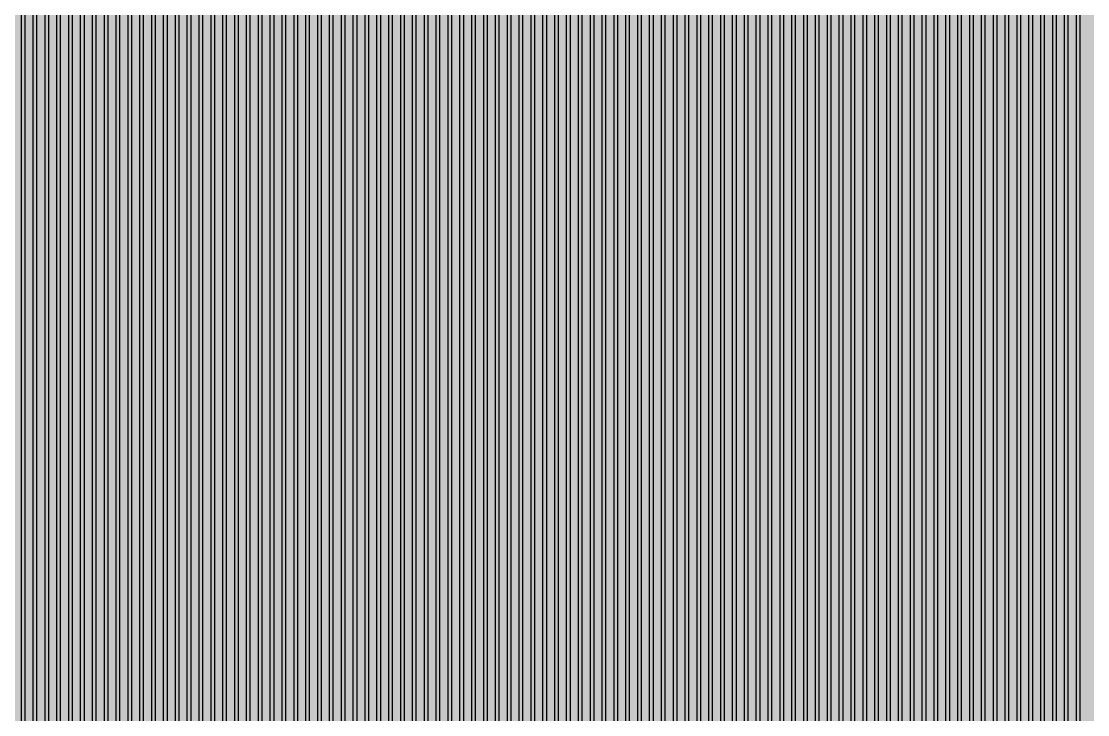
# Model space of a CAD drawing. Header units: metres. Extents: x -7231 to 10969, y -37556 to 1873.
# Drawn here: x 247 to 877, y -16547 to -16137 of the extents above; entities that cross this region are included whole.
import ezdxf

# ---------------------------------------------------------------- set-up
doc = ezdxf.new("R2010")
doc.units = ezdxf.units.M
doc.layers.add('Metal1', color=4, linetype='CONTINUOUS')
doc.layers.add('Polyimide', color=7, linetype='CONTINUOUS')

msp = doc.modelspace()

# ---------------------------------------------------------------- hatches: boundary and pattern name
at = {"layer": 'Polyimide'}
msp.add_hatch(color=7, dxfattribs=at).paths.add_polyline_path([(4065.69, -468), (4066.67, -501.99), (4068.51, -535.99), (4071.41, -569.99), (4075.54, -603.99), (4081.04, -637.99), (4088.01, -671.99), (4096.52, -705.98), (4106.62, -739.98), (4118.33, -773.98), (4131.63, -807.98), (4146.49, -841.98), (4162.87, -875.98), (4180.68, -909.97), (4199.83, -943.97), (4220.22, -977.97), (4241.73, -1011.97), (4264.21, -1045.97), (4287.52, -1079.96), (4311.51, -1113.96), (4336.01, -1147.96), (4360.86, -1181.96), (4385.88, -1215.96), (4410.89, -1249.96), (4435.74, -1283.95), (4460.24, -1317.95), (4484.23, -1351.95), (4507.54, -1385.95), (4530.02, -1419.95), (4551.53, -1453.94), (4571.92, -1487.94), (4591.07, -1521.94), (4608.88, -1555.94), (4625.26, -1589.94), (4640.12, -1623.94), (4653.42, -1657.93), (4665.13, -1691.93), (4675.23, -1725.93), (4683.74, -1759.93), (4690.71, -1793.93), (4696.21, -1827.93), (4700.34, -1861.92), (4703.24, -1895.92), (4705.08, -1929.92), (4706.06, -1963.92), (4706.44, -1997.92), (4706.5, -2031.91), (4706.5, -4793.02), (4709.95, -4838.39), (4720.22, -4882.71), (4737.08, -4924.98), (4760.13, -4964.2), (4788.85, -4999.49), (4822.58, -5030.03), (4860.53, -5055.12), (4901.85, -5074.18), (4901.85, -5074.18), (4970.68, -5105.23), (5034.7, -5145.26), (5092.76, -5193.54), (5143.8, -5249.19), (5186.89, -5311.2), (5221.24, -5378.44), (5246.23, -5449.69), (5261.41, -5523.66), (5266.5, -5599), (5261.41, -5674.34), (5246.23, -5748.31), (5221.24, -5819.56), (5186.89, -5886.8), (5143.8, -5948.81), (5092.76, -6004.46), (5034.7, -6052.74), (4970.68, -6092.77), (4901.85, -6123.82), (4860.53, -6142.88), (4822.58, -6167.97), (4788.85, -6198.51), (4760.13, -6233.8), (4737.08, -6273.02), (4720.22, -6315.29), (4709.95, -6359.61), (4706.5, -6404.98), (4706.5, -9221.52), (4709.95, -9266.88), (4720.22, -9311.21), (4737.08, -9353.47), (4760.13, -9392.7), (4788.85, -9427.98), (4822.58, -9458.52), (4860.53, -9483.61), (4901.85, -9502.67), (4970.68, -9533.72), (5034.7, -9573.75), (5092.76, -9622.03), (5143.8, -9677.68), (5186.89, -9739.69), (5221.24, -9806.94), (5246.23, -9878.19), (5261.41, -9952.16), (5266.5, -10027.49), (5261.41, -10102.83), (5246.23, -10176.8), (5221.24, -10248.05), (5186.89, -10315.3), (5143.8, -10377.31), (5092.76, -10432.96), (5034.7, -10481.24), (4970.68, -10521.27), (4901.85, -10552.32), (4860.53, -10571.38), (4822.58, -10596.46), (4788.85, -10627), (4760.13, -10662.29), (4737.08, -10701.52), (4720.22, -10743.78), (4709.95, -10788.1), (4706.5, -10833.47), (4706.5, -13650.01), (4709.95, -13695.38), (4720.22, -13739.7), (4737.08, -13781.96), (4760.13, -13821.19), (4788.85, -13856.48), (4822.58, -13887.02), (4860.53, -13912.11), (4901.85, -13931.17), (4970.68, -13962.22), (5034.7, -14002.25), (5092.76, -14050.53), (5143.8, -14106.18), (5186.89, -14168.19), (5221.24, -14235.43), (5246.23, -14306.68), (5261.41, -14380.65), (5266.5, -14455.99), (5261.41, -14531.33), (5246.23, -14605.29), (5221.24, -14676.55), (5186.89, -14743.79), (5143.8, -14805.8), (5092.76, -14861.45), (5034.7, -14909.73), (4970.68, -14949.76), (4901.85, -14980.81), (4860.53, -14999.87), (4822.58, -15024.96), (4788.85, -15055.5), (4760.13, -15090.79), (4737.08, -15130.01), (4720.22, -15172.27), (4709.95, -15216.6), (4706.5, -15261.97), (4706.5, -15455.99), (4720.95, -15750.04), (4764.14, -16041.26), (4835.68, -16326.84), (4934.86, -16604.04), (5060.74, -16870.18), (5212.09, -17122.7), (5387.47, -17359.17), (5585.18, -17577.31), (5803.32, -17775.02), (6039.79, -17950.4), (6292.31, -18101.75), (6558.45, -18227.63), (6835.65, -18326.81), (7121.23, -18398.34), (7412.45, -18441.54), (7706.5, -18455.99), (9969.01, -18455.99), (10047.42, -18459.84), (10125.08, -18471.36), (10201.23, -18490.44), (10275.15, -18516.89), (10346.12, -18550.45), (10413.46, -18590.81), (10476.52, -18637.58), (10534.69, -18690.3), (10587.41, -18748.47), (10634.18, -18811.53), (10674.54, -18878.87), (10708.11, -18949.84), (10734.56, -19023.76), (10753.63, -19099.92), (10765.15, -19177.58), (10769.01, -19255.99), (10769.01, -20895.8), (10730.24, -20951.41), (10694.6, -21009.08), (10662.21, -21068.63), (10633.17, -21129.89), (10607.55, -21192.66), (10585.45, -21256.74), (10566.93, -21321.96), (10552.05, -21388.09), (10540.84, -21454.95), (10533.35, -21522.33), (10529.6, -21590.02), (10529.6, -21657.81), (10533.35, -21725.5), (10540.84, -21792.87), (10552.05, -21859.73), (10566.93, -21925.87), (10585.45, -21991.08), (10607.55, -22055.17), (10633.17, -22117.94), (10662.21, -22179.19), (10694.6, -22238.74), (10730.24, -22296.41), (10769.01, -22352.03), (10769.01, -32454.24), (10728.74, -32510.49), (10691.72, -32568.92), (10658.05, -32629.35), (10627.85, -32691.58), (10601.2, -32755.42), (10578.21, -32820.67), (10558.93, -32887.1), (10543.44, -32954.52), (10531.77, -33022.71), (10523.97, -33091.44), (10520.07, -33160.51), (10520.07, -33229.69), (10523.97, -33298.75), (10531.77, -33367.49), (10543.44, -33435.67), (10558.93, -33503.09), (10578.21, -33569.53), (10601.2, -33634.77), (10627.85, -33698.61), (10658.05, -33760.85), (10691.72, -33821.28), (10728.74, -33879.71), (10769.01, -33935.96), (10769.01, -36556), (10765.15, -36634.41), (10753.63, -36712.07), (10734.56, -36788.23), (10708.11, -36862.15), (10674.54, -36933.12), (10634.18, -37000.46), (10587.41, -37063.51), (10534.69, -37121.69), (10476.52, -37174.41), (10413.46, -37221.18), (10346.12, -37261.54), (10275.15, -37295.1), (10201.23, -37321.55), (10125.08, -37340.63), (10047.42, -37352.15), (9969.01, -37356), (-6231.01, -37356), (-6309.42, -37352.15), (-6387.08, -37340.63), (-6463.23, -37321.55), (-6537.15, -37295.1), (-6608.12, -37261.54), (-6675.46, -37221.18), (-6738.52, -37174.41), (-6796.69, -37121.69), (-6849.41, -37063.51), (-6896.18, -37000.46), (-6936.54, -36933.12), (-6970.11, -36862.15), (-6996.56, -36788.23), (-7015.63, -36712.07), (-7027.15, -36634.41), (-7031.01, -36556), (-7031.01, -33936), (-6990.74, -33879.75), (-6953.7, -33821.31), (-6920.03, -33760.88), (-6889.82, -33698.64), (-6863.18, -33634.8), (-6840.18, -33569.55), (-6820.9, -33503.11), (-6805.4, -33435.69), (-6793.74, -33367.49), (-6785.94, -33298.75), (-6782.03, -33229.68), (-6782.03, -33160.5), (-6785.94, -33091.43), (-6793.74, -33022.69), (-6805.4, -32954.5), (-6820.9, -32887.07), (-6840.18, -32820.63), (-6863.18, -32755.39), (-6889.82, -32691.54), (-6920.03, -32629.3), (-6953.7, -32568.87), (-6990.74, -32510.43), (-7031.01, -32454.18), (-7031.01, -22364.83), (-6990.74, -22308.58), (-6953.7, -22250.14), (-6920.03, -22189.71), (-6889.82, -22127.47), (-6863.18, -22063.62), (-6840.18, -21998.38), (-6820.9, -21931.94), (-6805.4, -21864.51), (-6793.74, -21796.32), (-6785.94, -21727.58), (-6782.03, -21658.51), (-6782.03, -21589.33), (-6785.94, -21520.26), (-6793.74, -21451.52), (-6805.4, -21383.32), (-6820.9, -21315.9), (-6840.18, -21249.46), (-6863.18, -21184.21), (-6889.82, -21120.37), (-6920.03, -21058.13), (-6953.7, -20997.7), (-6990.74, -20939.26), (-7031.01, -20883.01), (-7031.01, -19255.99), (-7027.15, -19177.58), (-7015.63, -19099.92), (-6996.56, -19023.76), (-6970.11, -18949.84), (-6936.54, -18878.87), (-6896.18, -18811.53), (-6849.41, -18748.47), (-6796.69, -18690.3), (-6738.52, -18637.58), (-6675.46, -18590.81), (-6608.12, -18550.45), (-6537.15, -18516.89), (-6463.23, -18490.44), (-6387.08, -18471.36), (-6309.42, -18459.84), (-6231.01, -18455.99), (-3968.5, -18455.99), (-3674.45, -18441.54), (-3383.23, -18398.34), (-3097.65, -18326.81), (-2820.45, -18227.63), (-2554.31, -18101.75), (-2301.79, -17950.4), (-2065.32, -17775.02), (-1847.18, -17577.31), (-1649.47, -17359.17), (-1474.09, -17122.7), (-1322.74, -16870.18), (-1196.86, -16604.04), (-1097.68, -16326.84), (-1026.14, -16041.26), (-982.95, -15750.04), (-968.5, -15455.99), (-968.5, -15261.97), (-971.95, -15216.6), (-982.22, -15172.27), (-999.08, -15130.01), (-1022.13, -15090.79), (-1050.85, -15055.5), (-1084.58, -15024.96), (-1122.53, -14999.87), (-1163.85, -14980.81), (-1232.68, -14949.76), (-1296.7, -14909.73), (-1354.76, -14861.45), (-1405.8, -14805.8), (-1448.89, -14743.79), (-1483.24, -14676.55), (-1508.23, -14605.29), (-1523.41, -14531.33), (-1528.5, -14455.99), (-1523.41, -14380.65), (-1508.23, -14306.68), (-1483.24, -14235.43), (-1448.89, -14168.19), (-1405.8, -14106.18), (-1354.76, -14050.53), (-1296.7, -14002.25), (-1232.68, -13962.22), (-1163.85, -13931.17), (-1122.53, -13912.11), (-1084.58, -13887.02), (-1050.85, -13856.48), (-1022.13, -13821.19), (-999.08, -13781.96), (-982.22, -13739.7), (-971.95, -13695.38), (-968.5, -13650.01), (-968.5, -12309.64), (-971.95, -12264.27), (-982.22, -12219.94), (-999.08, -12177.68), (-1022.13, -12138.46), (-1050.85, -12103.17), (-1084.58, -12072.63), (-1122.53, -12047.54), (-1163.85, -12028.48), (-1232.68, -11997.43), (-1296.7, -11957.4), (-1354.76, -11909.12), (-1405.8, -11853.47), (-1448.89, -11791.46), (-1483.24, -11724.22), (-1508.23, -11652.96), (-1523.41, -11579), (-1528.5, -11503.66), (-1523.41, -11428.32), (-1508.23, -11354.35), (-1483.24, -11283.1), (-1448.89, -11215.86), (-1405.8, -11153.85), (-1354.76, -11098.2), (-1296.7, -11049.92), (-1232.68, -11009.89), (-1163.85, -10978.84), (-1122.53, -10959.78), (-1084.58, -10934.69), (-1050.85, -10904.15), (-1022.13, -10868.86), (-999.08, -10829.63), (-982.22, -10787.37), (-971.95, -10743.05), (-968.5, -10697.68), (-968.5, -9357.31), (-971.95, -9311.94), (-982.22, -9267.62), (-999.08, -9225.35), (-1022.13, -9186.13), (-1050.85, -9150.84), (-1084.58, -9120.3), (-1122.53, -9095.21), (-1163.85, -9076.15), (-1163.85, -9076.15), (-1232.68, -9045.1), (-1296.7, -9005.07), (-1354.76, -8956.79), (-1405.8, -8901.14), (-1448.89, -8839.13), (-1483.24, -8771.89), (-1508.23, -8700.64), (-1523.41, -8626.67), (-1528.5, -8551.33), (-1523.41, -8475.99), (-1508.23, -8402.02), (-1483.24, -8330.77), (-1448.89, -8263.53), (-1405.8, -8201.52), (-1354.76, -8145.87), (-1296.7, -8097.59), (-1232.68, -8057.56), (-1163.85, -8026.51), (-1163.85, -8026.51), (-1122.53, -8007.45), (-1084.58, -7982.36), (-1050.85, -7951.82), (-1022.13, -7916.53), (-999.08, -7877.31), (-982.22, -7835.04), (-971.95, -7790.72), (-968.5, -7745.35), (-968.5, -6404.98), (-971.95, -6359.61), (-982.22, -6315.29), (-999.08, -6273.02), (-1022.13, -6233.8), (-1050.85, -6198.51), (-1084.58, -6167.97), (-1122.53, -6142.88), (-1163.85, -6123.82), (-1163.85, -6123.82), (-1232.68, -6092.77), (-1296.7, -6052.74), (-1354.76, -6004.46), (-1405.8, -5948.81), (-1448.89, -5886.8), (-1483.24, -5819.56), (-1508.23, -5748.31), (-1523.41, -5674.34), (-1528.5, -5599), (-1523.41, -5523.66), (-1508.23, -5449.69), (-1483.24, -5378.44), (-1448.89, -5311.2), (-1405.8, -5249.19), (-1354.76, -5193.54), (-1296.7, -5145.26), (-1232.68, -5105.23), (-1163.85, -5074.18), (-1163.85, -5074.18), (-1122.53, -5055.12), (-1084.58, -5030.03), (-1050.85, -4999.49), (-1022.13, -4964.2), (-999.08, -4924.98), (-982.22, -4882.71), (-971.95, -4838.39), (-968.5, -4793.02), (-968.5, -2031.91), (-968.44, -1997.92), (-968.06, -1963.92), (-967.05, -1929.92), (-965.18, -1895.92), (-962.22, -1861.92), (-958.01, -1827.93), (-952.41, -1793.93), (-945.31, -1759.93), (-936.64, -1725.93), (-926.35, -1691.93), (-914.43, -1657.93), (-900.88, -1623.94), (-885.74, -1589.94), (-869.05, -1555.94), (-850.91, -1521.94), (-831.4, -1487.94), (-810.63, -1453.94), (-788.72, -1419.95), (-765.82, -1385.95), (-742.07, -1351.95), (-717.63, -1317.95), (-692.67, -1283.95), (-667.36, -1249.96), (-641.88, -1215.96), (-616.39, -1181.96), (-591.08, -1147.96), (-566.12, -1113.96), (-541.68, -1079.96), (-517.93, -1045.97), (-495.03, -1011.97), (-473.12, -977.97), (-452.35, -943.97), (-432.84, -909.97), (-414.7, -875.98), (-398.01, -841.98), (-382.87, -807.98), (-369.32, -773.98), (-357.4, -739.98), (-347.11, -705.98), (-338.44, -671.99), (-331.34, -637.99), (-325.74, -603.99), (-321.53, -569.99), (-318.57, -535.99), (-316.7, -501.99), (-315.69, -468), (-315.31, -434), (-315.25, -400), (-315.25, 401), (-315.25, 451), (-315.25, 1644), (-270.25, 1644), (-270.03, 1637.13), (-269.35, 1630.29), (-268.23, 1623.52), (-266.67, 1616.82), (-264.68, 1610.25), (-262.26, 1603.82), (-259.42, 1597.56), (-256.18, 1591.5), (-252.55, 1585.67), (-248.55, 1580.08), (-244.19, 1574.77), (-239.5, 1569.75), (-234.48, 1565.06), (-229.17, 1560.7), (-223.58, 1556.7), (-217.75, 1553.07), (-211.69, 1549.83), (-205.43, 1546.99), (-199, 1544.57), (-192.43, 1542.58), (-185.73, 1541.02), (-178.96, 1539.9), (-172.12, 1539.22), (-165.25, 1539), (-158.38, 1539.22), (-151.54, 1539.9), (-144.77, 1541.02), (-138.07, 1542.58), (-131.5, 1544.57), (-125.07, 1546.99), (-118.81, 1549.83), (-112.75, 1553.07), (-106.92, 1556.7), (-101.33, 1560.7), (-96.02, 1565.06), (-91, 1569.75), (-86.31, 1574.77), (-81.95, 1580.08), (-77.95, 1585.67), (-74.32, 1591.5), (-71.08, 1597.56), (-68.24, 1603.82), (-65.82, 1610.25), (-63.83, 1616.82), (-62.27, 1623.52), (-61.15, 1630.29), (-60.47, 1637.13), (-60.25, 1644), (1853, 1644), (1853, 1573), (3815.25, 1573), (3815.46, 1579.54), (3816.11, 1586.05), (3817.17, 1592.51), (3818.66, 1598.88), (3820.56, 1605.14), (3822.86, 1611.27), (3825.56, 1617.23), (3828.65, 1623), (3832.1, 1628.56), (3835.91, 1633.88), (3840.07, 1638.93), (3844.54, 1643.71), (3849.32, 1648.18), (3854.37, 1652.34), (3859.69, 1656.15), (3865.25, 1659.6), (3871.02, 1662.69), (3876.98, 1665.39), (3883.11, 1667.69), (3889.37, 1669.59), (3895.74, 1671.08), (3902.2, 1672.14), (3908.71, 1672.79), (3915.25, 1673), (3921.79, 1672.79), (3928.3, 1672.14), (3934.76, 1671.08), (3941.13, 1669.59), (3947.39, 1667.69), (3953.52, 1665.39), (3959.48, 1662.69), (3965.25, 1659.6), (3970.81, 1656.15), (3976.13, 1652.34), (3981.18, 1648.18), (3985.96, 1643.71), (3990.43, 1638.93), (3994.59, 1633.88), (3998.4, 1628.56), (4001.85, 1623), (4004.94, 1617.23), (4007.64, 1611.27), (4009.94, 1605.14), (4011.84, 1598.88), (4013.33, 1592.51), (4014.39, 1586.05), (4015.04, 1579.54), (4015.25, 1573), (4065.25, 1573), (4065.25, 451), (4065.25, 401), (4065.25, -400), (4065.31, -434), (4065.69, -468)])

# ---------------------------------------------------------------- linework, layer by layer
at = {"layer": 'Metal1'}
for points in [[(249.5, -2032.11), (249.5, -16631.91), (247.5, -16631.91), (247.5, -2031.72)], [(256.5, -2032.11), (256.5, -16631.91), (254.5, -16631.91), (254.5, -2031.72)], [(263.5, -2032.11), (263.5, -16631.91), (261.5, -16631.91), (261.5, -2031.72)], [(270.5, -2032.11), (270.5, -16631.91), (268.5, -16631.91), (268.5, -2031.72)], [(277.5, -2032.1), (277.5, -16631.91), (275.5, -16631.91), (275.5, -2031.73)], [(284.5, -2032.1), (284.5, -16631.91), (282.5, -16631.91), (282.5, -2031.73)], [(291.5, -2032.1), (291.5, -16631.91), (289.5, -16631.91), (289.5, -2031.73)], [(298.5, -2032.1), (298.5, -16631.91), (296.5, -16631.91), (296.5, -2031.73)], [(305.5, -2032.1), (305.5, -16631.91), (303.5, -16631.91), (303.5, -2031.73)], [(312.5, -2032.1), (312.5, -16631.91), (310.5, -16631.91), (310.5, -2031.73)], [(319.5, -2032.1), (319.5, -16631.91), (317.5, -16631.91), (317.5, -2031.73)], [(326.5, -2032.1), (326.5, -16631.91), (324.5, -16631.91), (324.5, -2031.73)], [(333.5, -2032.1), (333.5, -16631.91), (331.5, -16631.91), (331.5, -2031.73)], [(340.5, -2032.1), (340.5, -16631.91), (338.5, -16631.91), (338.5, -2031.73)], [(347.5, -2032.1), (347.5, -16631.91), (345.5, -16631.91), (345.5, -2031.73)], [(354.5, -2032.09), (354.5, -16631.91), (352.5, -16631.91), (352.5, -2031.73)], [(361.5, -2032.09), (361.5, -16631.91), (359.5, -16631.91), (359.5, -2031.74)], [(368.5, -2032.09), (368.5, -16631.91), (366.5, -16631.91), (366.5, -2031.74)], [(375.5, -2032.09), (375.5, -16631.91), (373.5, -16631.91), (373.5, -2031.74)], [(382.5, -2032.09), (382.5, -16631.91), (380.5, -16631.91), (380.5, -2031.74)], [(389.5, -2032.09), (389.5, -16631.91), (387.5, -16631.91), (387.5, -2031.74)], [(396.5, -2032.09), (396.5, -16631.91), (394.5, -16631.91), (394.5, -2031.74)], [(403.5, -2032.09), (403.5, -16631.91), (401.5, -16631.91), (401.5, -2031.74)], [(410.5, -2032.09), (410.5, -16631.91), (408.5, -16631.91), (408.5, -2031.74)], [(417.5, -2032.09), (417.5, -16631.91), (415.5, -16631.91), (415.5, -2031.74)], [(424.5, -2032.08), (424.5, -16631.91), (422.5, -16631.91), (422.5, -2031.74)], [(431.5, -2032.08), (431.5, -16631.91), (429.5, -16631.91), (429.5, -2031.75)], [(438.5, -2032.08), (438.5, -16631.91), (436.5, -16631.91), (436.5, -2031.75)], [(445.5, -2032.08), (445.5, -16631.91), (443.5, -16631.91), (443.5, -2031.75)], [(452.5, -2032.08), (452.5, -16631.91), (450.5, -16631.91), (450.5, -2031.75)], [(459.5, -2032.08), (459.5, -16631.91), (457.5, -16631.91), (457.5, -2031.75)], [(466.5, -2032.08), (466.5, -16631.91), (464.5, -16631.91), (464.5, -2031.75)], [(473.5, -2032.08), (473.5, -16631.91), (471.5, -16631.91), (471.5, -2031.75)], [(480.5, -2032.08), (480.5, -16631.91), (478.5, -16631.91), (478.5, -2031.75)], [(487.5, -2032.08), (487.5, -16631.91), (485.5, -16631.91), (485.5, -2031.75)], [(494.5, -2032.08), (494.5, -16631.91), (492.5, -16631.91), (492.5, -2031.75)], [(501.5, -2032.08), (501.5, -16631.91), (499.5, -16631.91), (499.5, -2031.75)], [(508.5, -2032.07), (508.5, -16631.91), (506.5, -16631.91), (506.5, -2031.76)], [(515.5, -2032.07), (515.5, -16631.91), (513.5, -16631.91), (513.5, -2031.76)], [(522.5, -2032.07), (522.5, -16631.91), (520.5, -16631.91), (520.5, -2031.76)], [(529.5, -2032.07), (529.5, -16631.91), (527.5, -16631.91), (527.5, -2031.76)], [(536.5, -2032.07), (536.5, -16631.91), (534.5, -16631.91), (534.5, -2031.76)], [(543.5, -2032.07), (543.5, -16631.91), (541.5, -16631.91), (541.5, -2031.76)], [(550.5, -2032.07), (550.5, -16631.91), (548.5, -16631.91), (548.5, -2031.76)], [(557.5, -2032.07), (557.5, -16631.91), (555.5, -16631.91), (555.5, -2031.76)], [(564.5, -2032.07), (564.5, -16631.91), (562.5, -16631.91), (562.5, -2031.76)], [(571.5, -2032.07), (571.5, -16631.91), (569.5, -16631.91), (569.5, -2031.76)], [(578.5, -2032.07), (578.5, -16631.91), (576.5, -16631.91), (576.5, -2031.76)], [(585.5, -2032.06), (585.5, -16631.91), (583.5, -16631.91), (583.5, -2031.76)], [(592.5, -2032.06), (592.5, -16631.91), (590.5, -16631.91), (590.5, -2031.77)], [(599.5, -2032.06), (599.5, -16631.91), (597.5, -16631.91), (597.5, -2031.77)], [(606.5, -2032.06), (606.5, -16631.91), (604.5, -16631.91), (604.5, -2031.77)], [(613.5, -2032.06), (613.5, -16631.91), (611.5, -16631.91), (611.5, -2031.77)], [(620.5, -2032.06), (620.5, -16631.91), (618.5, -16631.91), (618.5, -2031.77)], [(627.5, -2032.06), (627.5, -16631.91), (625.5, -16631.91), (625.5, -2031.77)], [(634.5, -2032.06), (634.5, -16631.91), (632.5, -16631.91), (632.5, -2031.77)], [(641.5, -2032.06), (641.5, -16631.91), (639.5, -16631.91), (639.5, -2031.77)], [(648.5, -2032.06), (648.5, -16631.91), (646.5, -16631.91), (646.5, -2031.77)], [(655.5, -2032.06), (655.5, -16631.91), (653.5, -16631.91), (653.5, -2031.77)], [(662.5, -2032.05), (662.5, -16631.91), (660.5, -16631.91), (660.5, -2031.77)], [(669.5, -2032.05), (669.5, -16631.91), (667.5, -16631.91), (667.5, -2031.78)], [(676.5, -2032.05), (676.5, -16631.91), (674.5, -16631.91), (674.5, -2031.78)], [(683.5, -2032.05), (683.5, -16631.91), (681.5, -16631.91), (681.5, -2031.78)], [(690.5, -2032.05), (690.5, -16631.91), (688.5, -16631.91), (688.5, -2031.78)], [(697.5, -2032.05), (697.5, -16631.91), (695.5, -16631.91), (695.5, -2031.78)], [(704.5, -2032.05), (704.5, -16631.91), (702.5, -16631.91), (702.5, -2031.78)], [(711.5, -2032.05), (711.5, -16631.91), (709.5, -16631.91), (709.5, -2031.78)], [(718.5, -2032.05), (718.5, -16631.91), (716.5, -16631.91), (716.5, -2031.78)], [(725.5, -2032.05), (725.5, -16631.91), (723.5, -16631.91), (723.5, -2031.78)], [(732.5, -2032.04), (732.5, -16631.91), (730.5, -16631.91), (730.5, -2031.79)], [(739.5, -2032.04), (739.5, -16631.91), (737.5, -16631.91), (737.5, -2031.79)], [(746.5, -2032.04), (746.5, -16631.91), (744.5, -16631.91), (744.5, -2031.79)], [(753.5, -2032.04), (753.5, -16631.91), (751.5, -16631.91), (751.5, -2031.79)], [(760.5, -2032.04), (760.5, -16631.91), (758.5, -16631.91), (758.5, -2031.79)], [(767.5, -2032.04), (767.5, -16631.91), (765.5, -16631.91), (765.5, -2031.79)], [(774.5, -2032.04), (774.5, -16631.91), (772.5, -16631.91), (772.5, -2031.79)], [(781.5, -2032.04), (781.5, -16631.91), (779.5, -16631.91), (779.5, -2031.79)], [(788.5, -2032.04), (788.5, -16631.91), (786.5, -16631.91), (786.5, -2031.79)], [(795.5, -2032.04), (795.5, -16631.91), (793.5, -16631.91), (793.5, -2031.79)], [(802.5, -2032.04), (802.5, -16631.91), (800.5, -16631.91), (800.5, -2031.79)], [(809.5, -2032.03), (809.5, -16631.91), (807.5, -16631.91), (807.5, -2031.8)], [(816.5, -2032.03), (816.5, -16631.91), (814.5, -16631.91), (814.5, -2031.8)], [(823.5, -2032.03), (823.5, -16631.91), (821.5, -16631.91), (821.5, -2031.8)], [(830.5, -2032.03), (830.5, -16631.91), (828.5, -16631.91), (828.5, -2031.8)], [(837.5, -2032.03), (837.5, -16631.91), (835.5, -16631.91), (835.5, -2031.8)], [(844.5, -2032.03), (844.5, -16631.91), (842.5, -16631.91), (842.5, -2031.8)], [(851.5, -2032.03), (851.5, -16631.91), (849.5, -16631.91), (849.5, -2031.8)], [(858.5, -2032.03), (858.5, -16631.91), (856.5, -16631.91), (856.5, -2031.8)], [(865.5, -2032.03), (865.5, -16631.91), (863.5, -16631.91), (863.5, -2031.8)], [(872.5, -2032.03), (872.5, -16631.91), (870.5, -16631.91), (870.5, -2031.8)]]:
    msp.add_lwpolyline(points, dxfattribs=at)

doc.saveas('drawing.dxf')
